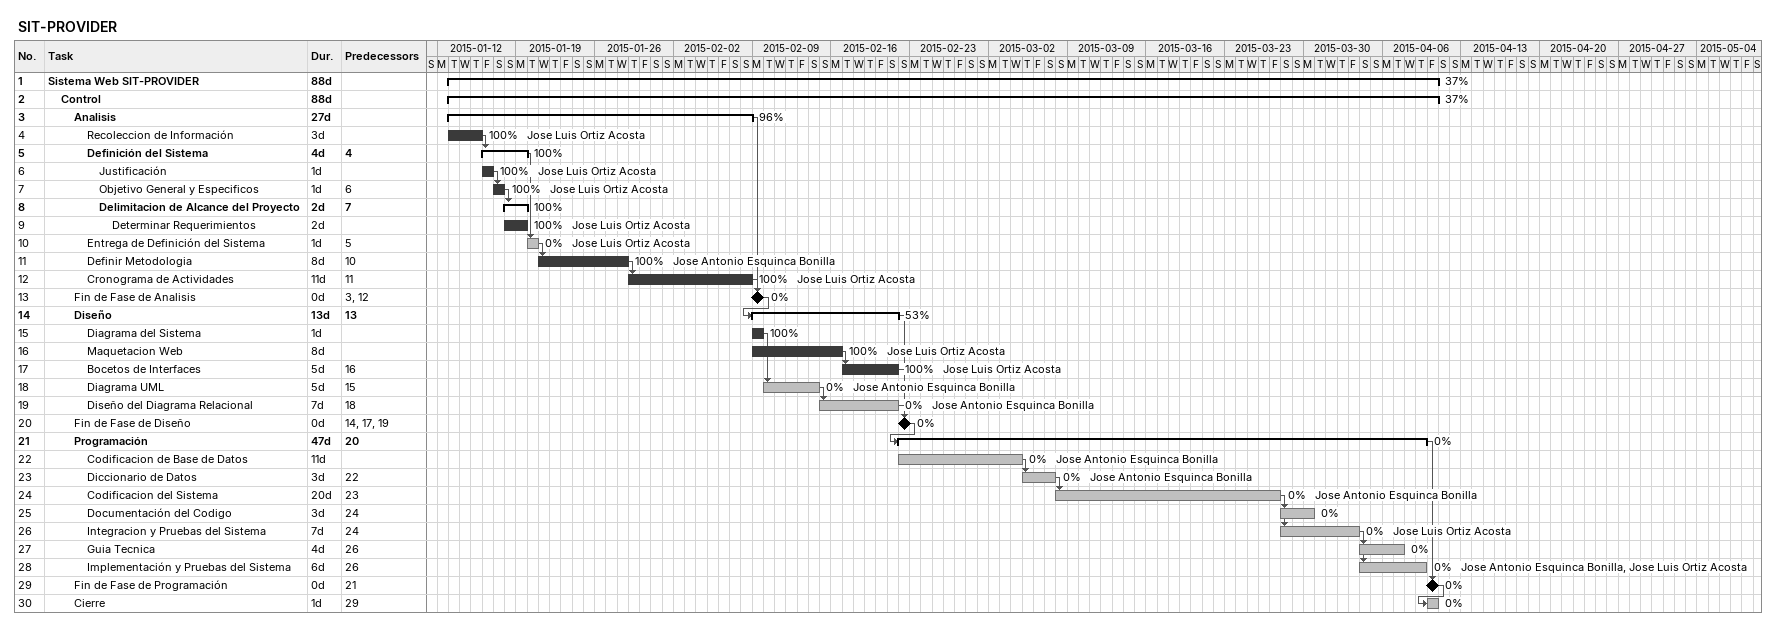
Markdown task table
SIT-PROVIDER

| ID | Level | Task | Duration | Start | Finish | Predecessors | Resources | % complete |
|---|---|---|---|---|---|---|---|---|
| 1 | 1 | **Sistema Web SIT-PROVIDER** | 88d | 2015-01-13 | 2015-04-10 |  |  | 37 |
| 2 | 2 | **Control** | 88d | 2015-01-13 | 2015-04-10 |  |  | 37 |
| 3 | 3 | **Analisis** | 27d | 2015-01-13 | 2015-02-08 |  |  | 96 |
| 4 | 4 | Recoleccion de Información | 3d | 2015-01-13 | 2015-01-15 |  | Jose Luis Ortiz Acosta | 100 |
| 5 | 4 | **Definición del Sistema** | 4d | 2015-01-16 | 2015-01-19 | 4 |  | 100 |
| 6 | 5 | Justificación | 1d | 2015-01-16 | 2015-01-16 |  | Jose Luis Ortiz Acosta | 100 |
| 7 | 5 | Objetivo General y Especificos | 1d | 2015-01-17 | 2015-01-17 | 6 | Jose Luis Ortiz Acosta | 100 |
| 8 | 5 | **Delimitacion de Alcance del Proyecto** | 2d | 2015-01-18 | 2015-01-19 | 7 |  | 100 |
| 9 | 6 | Determinar Requerimientos | 2d | 2015-01-18 | 2015-01-19 |  | Jose Luis Ortiz Acosta | 100 |
| 10 | 4 | Entrega de Definición del Sistema | 1d | 2015-01-20 | 2015-01-20 | 5 | Jose Luis Ortiz Acosta | 0 |
| 11 | 4 | Definir Metodologia | 8d | 2015-01-21 | 2015-01-28 | 10 | Jose Antonio Esquinca Bonilla | 100 |
| 12 | 4 | Cronograma de Actividades | 11d | 2015-01-29 | 2015-02-08 | 11 | Jose Luis Ortiz Acosta | 100 |
| 13 | 3 | Fin de Fase de Analisis | 0d | 2015-02-09 | 2015-02-09 | 3, 12 |  | 0 |
| 14 | 3 | **Diseño** | 13d | 2015-02-09 | 2015-02-21 | 13 |  | 53 |
| 15 | 4 | Diagrama del Sistema | 1d | 2015-02-09 | 2015-02-09 |  |  | 100 |
| 16 | 4 | Maquetacion Web | 8d | 2015-02-09 | 2015-02-16 |  | Jose Luis Ortiz Acosta | 100 |
| 17 | 4 | Bocetos de Interfaces | 5d | 2015-02-17 | 2015-02-21 | 16 | Jose Luis Ortiz Acosta | 100 |
| 18 | 4 | Diagrama UML | 5d | 2015-02-10 | 2015-02-14 | 15 | Jose Antonio Esquinca Bonilla | 0 |
| 19 | 4 | Diseño del Diagrama Relacional | 7d | 2015-02-15 | 2015-02-21 | 18 | Jose Antonio Esquinca Bonilla | 0 |
| 20 | 3 | Fin de Fase de Diseño | 0d | 2015-02-22 | 2015-02-22 | 14, 17, 19 |  | 0 |
| 21 | 3 | **Programación** | 47d | 2015-02-22 | 2015-04-09 | 20 |  | 0 |
| 22 | 4 | Codificacion de Base de Datos | 11d | 2015-02-22 | 2015-03-04 |  | Jose Antonio Esquinca Bonilla | 0 |
| 23 | 4 | Diccionario de Datos | 3d | 2015-03-05 | 2015-03-07 | 22 | Jose Antonio Esquinca Bonilla | 0 |
| 24 | 4 | Codificacion del Sistema | 20d | 2015-03-08 | 2015-03-27 | 23 | Jose Antonio Esquinca Bonilla | 0 |
| 25 | 4 | Documentación del Codigo | 3d | 2015-03-28 | 2015-03-30 | 24 |  | 0 |
| 26 | 4 | Integracion y Pruebas del Sistema | 7d | 2015-03-28 | 2015-04-03 | 24 | Jose Luis Ortiz Acosta | 0 |
| 27 | 4 | Guia Tecnica | 4d | 2015-04-04 | 2015-04-07 | 26 |  | 0 |
| 28 | 4 | Implementación y Pruebas del Sistema | 6d | 2015-04-04 | 2015-04-09 | 26 | Jose Antonio Esquinca Bonilla, Jose Luis Ortiz Acosta | 0 |
| 29 | 3 | Fin de Fase de Programación | 0d | 2015-04-10 | 2015-04-10 | 21 |  | 0 |
| 30 | 3 | Cierre | 1d | 2015-04-10 | 2015-04-10 | 29 |  | 0 |
